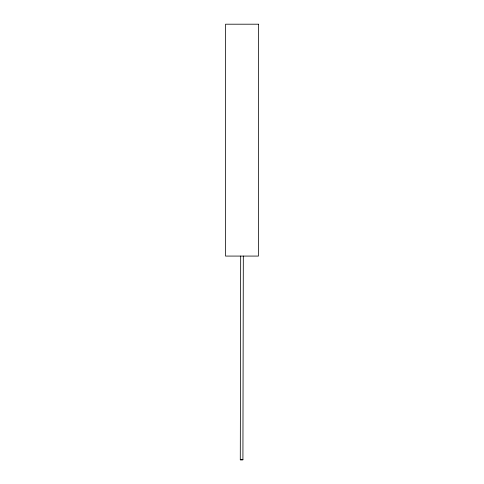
<?xml version="1.0" encoding="UTF-8"?>
<svg xmlns="http://www.w3.org/2000/svg" width="484" height="484" viewBox="0 0 484 484"><rect width="100%" height="100%" fill="white"/><g stroke="black" fill="none" stroke-linecap="round" stroke-linejoin="round"><path stroke-width="0.73" d="M243.319 256.078L242.92 459.8L241.262 459.8L240.288 459.794L240.681 256.078M240.288 459.794L240.947 459.788M242.92 459.8L242.538 459.8M241.262 459.788L241.946 459.8M258.462 24.2L225.538 24.2L225.538 256.078L258.462 256.078L258.462 24.2"/></g></svg>
